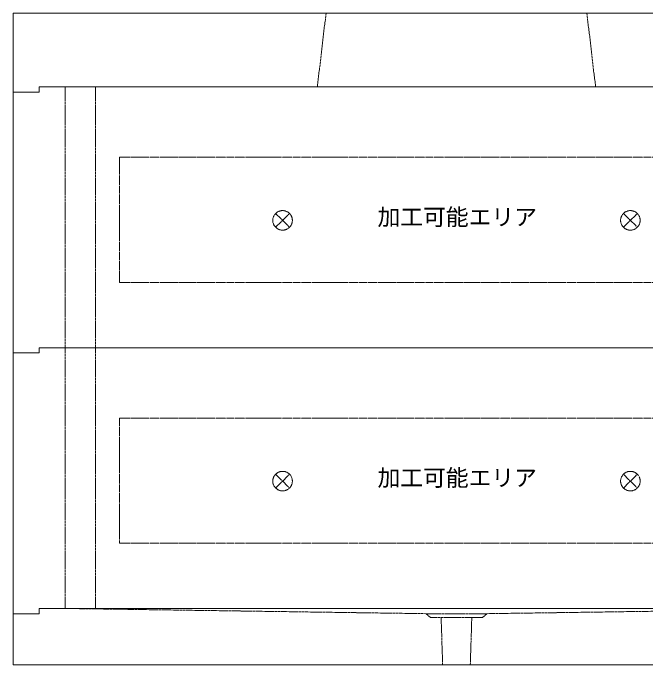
# Model space of a CAD drawing. Units: millimetres, scale not verified. Extents: x -5940 to 5940, y -4200 to 4200.
# Drawn here: x -1080 to 376, y -1810 to -310 of the extents above; entities that cross this region are included whole.
import ezdxf
from ezdxf.enums import TextEntityAlignment as Align

# ---------------------------------------------------------------- set-up
doc = ezdxf.new("R2010")
doc.units = ezdxf.units.MM
doc.header["$LTSCALE"] = 20
doc.linetypes.add('LONG_DASHED1', pattern=[7, 6, -1])
doc.linetypes.add('LONG_DOUBLE_CHAIN', pattern=[21.8, 18, -1, 0.6, -0.6, 0.6, -1])
for name, color, linetype, lineweight in [('0-5_D-STR-DIM', 3, 'Continuous', 9), ('0-7_D-STR', 7, 'Continuous', 9), ('0-A_D-STR-STR5', 1, 'LONG_DOUBLE_CHAIN', 9)]:
    doc.layers.add(name, color=color, linetype=linetype, lineweight=lineweight)
doc.styles.add('ＭＳ ゴシック', font='')
doc.styles.get('ＭＳ ゴシック').set_extended_font_data('MS Gothic')

# ---------------------------------------------------------------- blocks, each defined once
blk = doc.blocks.new('A$C53D37B31')
at = {"layer": '0-7_D-STR'}
for p, q in [((-20400, 3400), (20400, 3400)), ((-20400, 3400), (-20400, -240)), ((20400, 3400), (20400, -240)), ((-19200, 0), (19200, 0))]:
    blk.add_line(p, q, dxfattribs=at)
at = {"layer": '0-7_D-STR', "linetype": 'LONG_DASHED1'}
for p, q in [((-6000, 3400), (-6400, 0)), ((6000, 3400), (6400, 0))]:
    blk.add_line(p, q, dxfattribs=at)
at = {"layer": '0-7_D-STR'}
for points in [[(-20400, -240), (-19200, -240), (-19200, 0)], [(20400, -240), (19200, -240), (19200, 0)]]:
    blk.add_lwpolyline(points, dxfattribs=at)
blk = doc.blocks.new('A$C4A7D535E')
at = {"layer": '0-7_D-STR'}
blk.add_blockref('A$C53D37B31', (0, 0), dxfattribs=at)
blk = doc.blocks.new('A$C3C490EB0')
at = {"layer": '0-7_D-STR'}
for p, q in [((39600, -1760), (1200, -1760)), ((0, -2000), (0, -4360)), ((40800, -2000), (40800, -4360)), ((0, -4360), (40800, -4360))]:
    blk.add_line(p, q, dxfattribs=at)
at = {"layer": '0-7_D-STR', "linetype": 'LONG_DASHED1'}
for p, q in [((19000, -2000), (2400, -1760)), ((21800, -2000), (38400, -1760)), ((19200, -2180), (19000, -2000)), ((21800, -2000), (19000, -2000)), ((21600, -2180), (21800, -2000)), ((21600, -2180), (19200, -2180)), ((19764.6, -4360), (19695, -2180)), ((21035.4, -4360), (21105, -2180))]:
    blk.add_line(p, q, dxfattribs=at)
at = {"layer": '0-7_D-STR'}
for points in [[(0, -2000), (1200, -2000), (1200, -1760)], [(40800, -2000), (39600, -2000), (39600, -1760)]]:
    blk.add_lwpolyline(points, dxfattribs=at)
blk = doc.blocks.new('A$C3B9737A5')
at = {"layer": '0-5_D-STR-DIM'}
blk.add_blockref('A$C3C490EB0', (-20400, 1760), dxfattribs=at)
blk = doc.blocks.new('A$C48C66BEA')
at = {"layer": '0-7_D-STR'}
for p, q in [((-19200, 0), (19200, 0)), ((-20400, -240), (-20400, -12240)), ((20400, -240), (20400, -12240)), ((-19200, -12000), (19200, -12000))]:
    blk.add_line(p, q, dxfattribs=at)
at = {"layer": '0-7_D-STR', "linetype": 'LONG_DASHED1'}
for p, q in [((-18000, -12000), (-18000, 0)), ((-16600, -12000), (-16600, 0)), ((16600, -12000), (16600, 0)), ((18000, -12000), (18000, 0))]:
    blk.add_line(p, q, dxfattribs=at)
at = {"layer": '0-7_D-STR'}
for points in [[(-20400, -240), (-19200, -240), (-19200, 0)], [(20400, -240), (19200, -240), (19200, 0)], [(-20400, -12240), (-19200, -12240), (-19200, -12000)], [(20400, -12240), (19200, -12240), (19200, -12000)]]:
    blk.add_lwpolyline(points, dxfattribs=at)
at = {"layer": '0-A_D-STR-STR5'}
for p, q in [((15500, -3240), (15500, -9000)), ((15500, -9000), (-15500, -9000))]:
    blk.add_line(p, q, dxfattribs=at)
blk.add_lwpolyline([(15500, -3240), (-15500, -3240), (-15500, -9000)], dxfattribs=at)
blk = doc.blocks.new('A$C1C640AAB')
at = {"layer": '0-A_D-STR-STR5'}
for p, q in [((-318.2, -318.2), (318.2, 318.2)), ((-318.2, 318.2), (318.2, -318.2))]:
    blk.add_line(p, q, dxfattribs=at)
blk.add_circle((0, 0), 450, dxfattribs=at)
blk = doc.blocks.new('A$C5cad6b3c')
at = {"layer": '0-7_D-STR'}
blk.add_blockref('A$C48C66BEA', (0, 0), dxfattribs=at)
at = {"layer": '0-A_D-STR-STR5'}
for p in [(-8000, -6140), (8000, -6140)]:
    blk.add_blockref('A$C1C640AAB', p, dxfattribs=at)

msp = doc.modelspace()

# ---------------------------------------------------------------- block references
at = {"layer": '0-5_D-STR-DIM', "xscale": 0.05, "yscale": 0.05}
msp.add_blockref('A$C3B9737A5', (-60, -1680), dxfattribs=at)
at = {"layer": '0-7_D-STR', "xscale": 0.05, "yscale": 0.05}
for name, p in [('A$C4A7D535E', (-60, -480)), ('A$C5cad6b3c', (-60, -480)), ('A$C5cad6b3c', (-60, -1080))]:
    msp.add_blockref(name, p, dxfattribs=at)

# ---------------------------------------------------------------- texts
at = {"layer": '0-A_D-STR-STR5', "style": 'ＭＳ ゴシック'}
for p in [(-241.7, -810.02), (-241.7, -1410.02)]:
    msp.add_text('加工可能エリア', height=38.42, dxfattribs=at).set_placement(p, align=Align.BOTTOM_LEFT)

doc.saveas('drawing.dxf')
